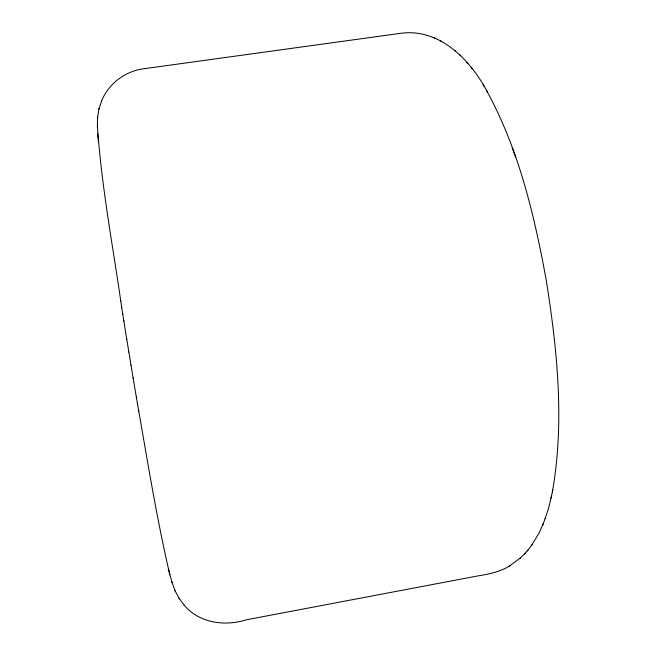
<?xml version="1.0" encoding="UTF-8"?>
<svg xmlns="http://www.w3.org/2000/svg" width="656" height="656" viewBox="0 0 656 656"><rect width="100%" height="100%" fill="white"/><g stroke="black" fill="none" stroke-linecap="round" stroke-linejoin="round"><path stroke-width="0.98" d="M97.547 118.843L97.678 116.678M121.729 307.73C113.168 247.255 101.491 186.976 97.391 125.977M97.375 126.87L97.564 117.957M98.982 109.052L99.113 108.461M97.637 116.932L99.015 108.814M552.352 492C564.742 421.923 557.297 349.935 546.251 280.178C534.271 214.889 518.675 148.764 486.367 90.216M545.087 518.863L548.744 507.703L551.483 496.116M551.04 498.232L552.778 489.934M101.549 101.065L101.59 100.926C108.543 83.853 124.82 71.406 143.033 68.864L400.472 33.325C439.905 27.913 470.647 60.213 487.474 92.094M99.064 108.617L101.647 100.827M531.368 545.644L539.027 533.131L543.176 523.816M542.635 525.21L545.612 517.486M524.505 553.959L527.9 550.122M527.252 550.95L532.016 544.816M509.31 566.087L520.397 557.944M519.667 558.65L525.226 553.246M510.015 565.726C500.503 571.655 489.442 574.074 478.519 575.788L246.377 619.797C224.918 626.57 199.153 623.184 184.164 605.135L184.074 605.037M440.479 40.852L441.365 41.279M434.403 37.941L435.281 38.368M454.657 50.373L455.666 51.283M459.635 54.817L460.635 55.719M466.842 62.304L467.908 63.607M471.188 67.535L472.238 68.823M179.121 598.346L179.408 598.789M179.318 598.674L184.164 605.135M483.128 84.714L484.259 86.633M174.586 589.432L175.439 591.507M175.341 591.318L179.219 598.526M172.143 582.651L169.404 572.901M171.864 581.872L174.857 590.203M512.254 147.633L515.682 157.366M169.305 572.475C156.39 516.748 147.403 460.192 137.481 403.883M168.387 568.768L169.863 574.763M136.325 397.052L137.604 404.678M120.597 300.563L120.737 301.44M133.111 377.889L136.432 397.741M130.987 365.08L133.168 378.258M128.838 352.018L131.011 365.244M126.706 338.881L128.855 352.067M138.629 410.664L138.777 411.566M123.779 320.669L126.756 339.144M122.68 313.789L123.869 321.227M121.598 306.959L122.795 314.454M98.433 142.278L97.719 133.898"/></g></svg>
